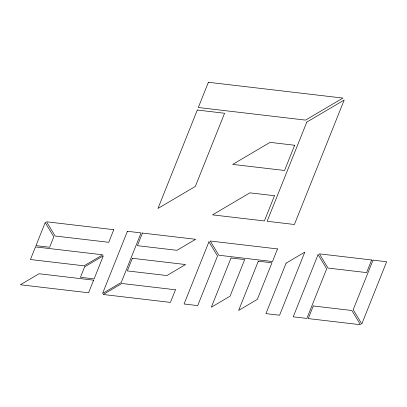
<?xml version="1.0" encoding="UTF-8"?>
<svg xmlns="http://www.w3.org/2000/svg" width="407" height="407" viewBox="0 0 407 407"><rect width="100%" height="100%" fill="white"/><g stroke="black" fill="none" stroke-linecap="round" stroke-linejoin="round"><path stroke-width="0.61" d="M35.475 246.907L30.433 259.529L84.046 265.822L102.732 254.807L35.475 246.907M45.202 222.563L35.979 245.645L49.623 247.247L53.805 236.782L45.202 222.563M84.651 266.829L80.469 277.294L94.114 278.897L103.337 255.815L84.651 266.829M93.61 280.158L88.568 292.775L20.35 284.763L39.036 273.748L93.61 280.158M113.777 229.69L108.735 242.307L55.123 236.004L46.525 221.784L113.777 229.69M127.422 231.288L102.564 293.488L121.25 282.473L141.066 232.89L127.422 231.288M132.346 258.292L127.305 270.909L166.87 275.554L185.556 264.54L132.346 258.292M142.43 233.053L137.388 245.67L176.953 250.315L195.64 239.301L142.43 233.053M197.298 110.032L157.972 208.455L195.34 186.426L224.588 113.238L197.298 110.032M208.389 82.275L198.306 107.509L305.53 120.106L342.903 98.077L208.389 82.275M175.473 289.779L170.431 302.396L103.175 294.495L121.861 283.481L175.473 289.779M208.928 241.799L184.071 303.998L197.716 305.601L217.526 256.018L208.928 241.799M231.023 257.992L211.355 307.204L230.041 296.189L244.668 259.595L231.023 257.992M274.476 195.721L264.387 220.96L212.546 214.871L249.913 192.837L274.476 195.721M294.643 145.248L284.559 170.487L232.712 164.397L270.085 142.364L294.643 145.248M306.802 122.085L267.119 221.281L294.403 224.486L344.174 100.056L306.802 122.085M258.313 261.197L238.644 310.409L257.331 299.394L271.957 262.8L258.313 261.197M277.503 248.921L272.461 261.543L218.849 255.24L210.246 241.02L277.503 248.921M286.106 263.146L265.934 313.619L279.578 315.222L304.792 252.126L286.106 263.146M318.076 254.624L293.223 316.824L306.863 318.427L326.679 268.844L318.076 254.624M313.273 305.967L308.231 318.584L360.475 324.725L351.872 310.505L313.273 305.967M371.642 259.981L366.6 272.604L327.996 268.065L319.398 253.846L371.642 259.981M373.005 260.144L353.195 309.727L361.798 323.947L386.65 261.747L373.005 260.144"/></g></svg>
